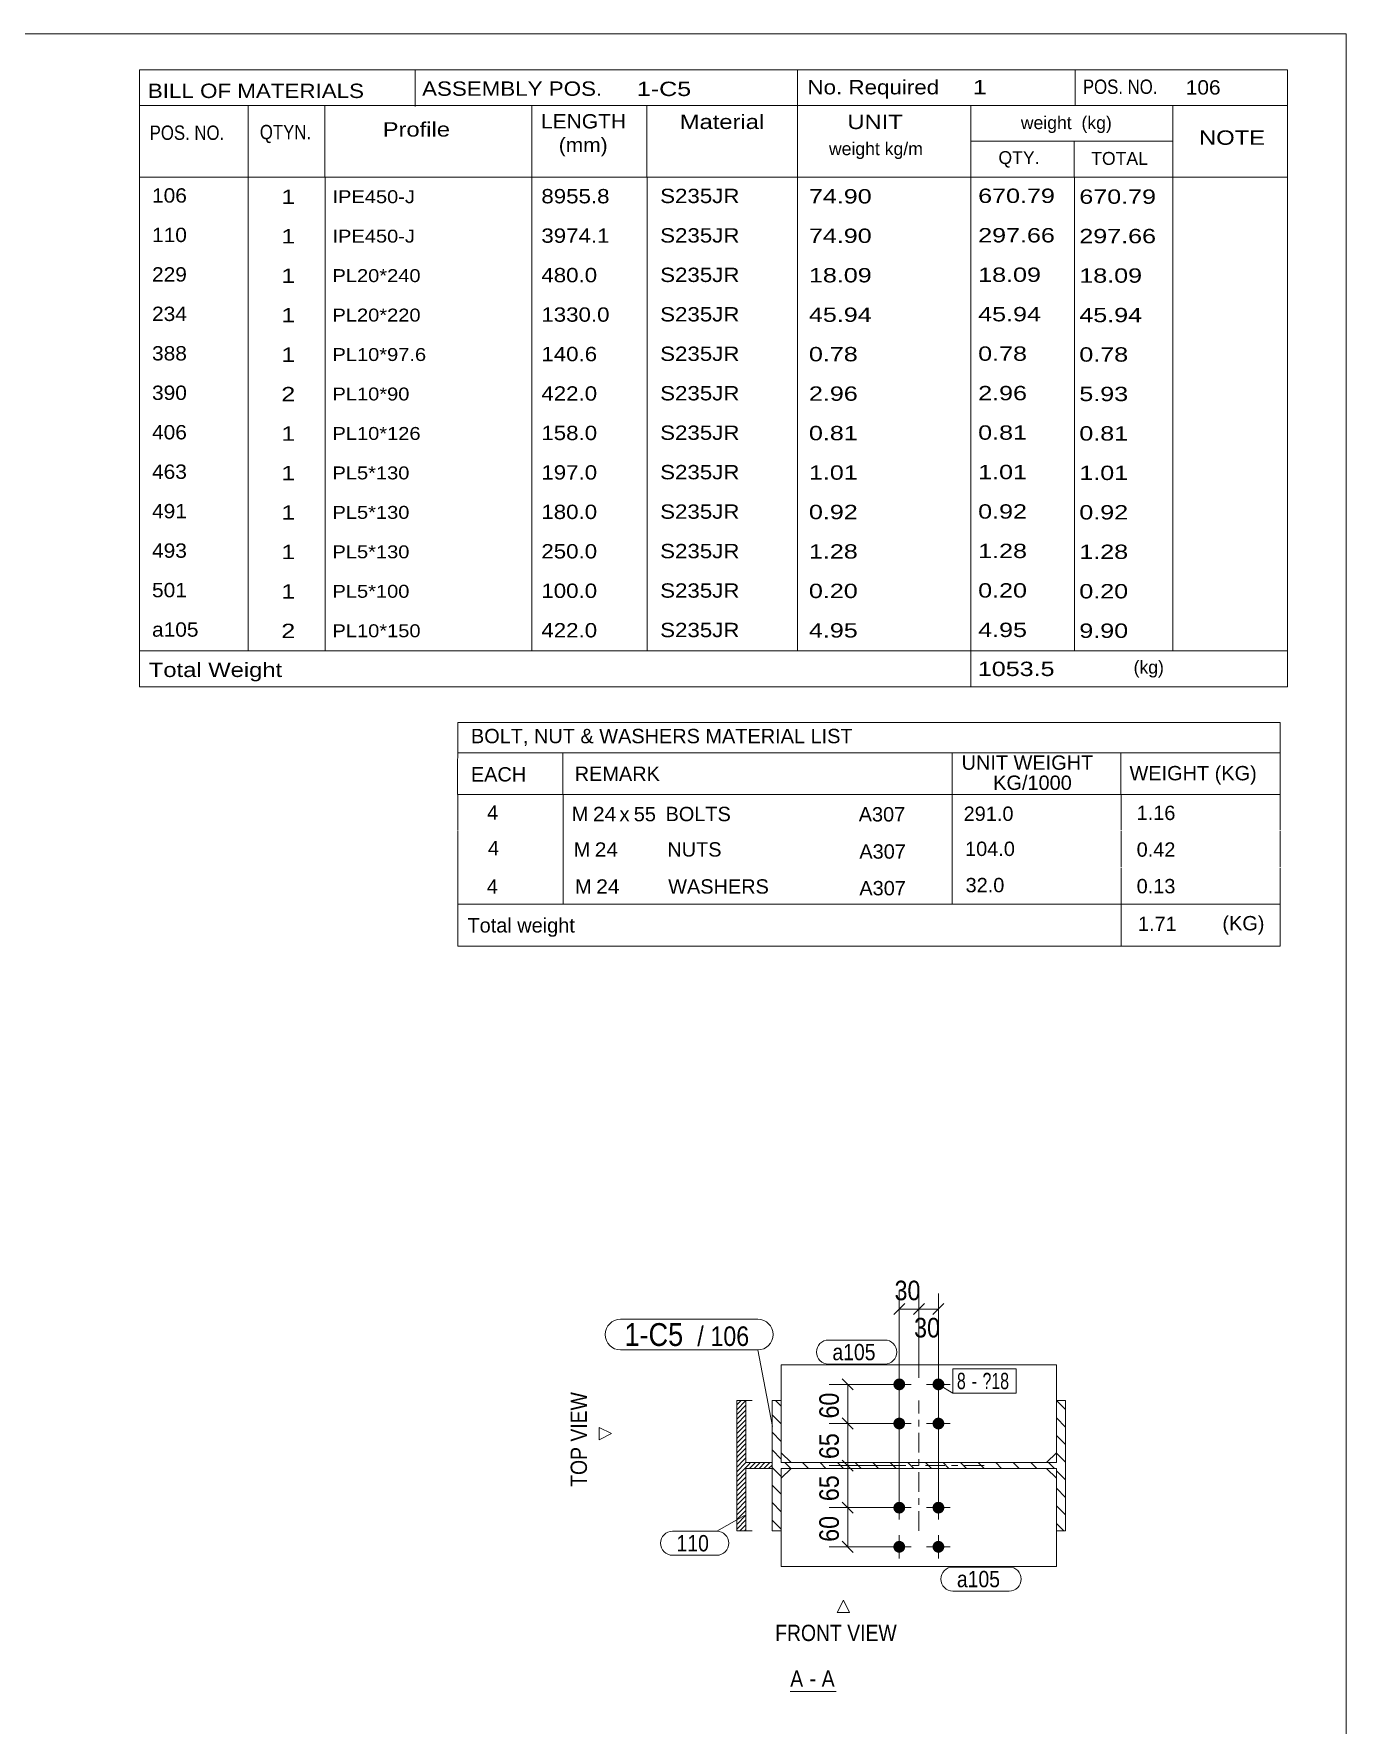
# Model space of a CAD drawing. Header units: millimetres. Extents: x 2 to 579, y 1 to 825.
# Drawn here: x 377.8 to 579, y 565.7 to 825 of the extents above; entities that cross this region are included whole.
import ezdxf

# ---------------------------------------------------------------- set-up
doc = ezdxf.new("R2010")
doc.units = ezdxf.units.MM
for name, pattern in [('XKITLINE00', [0]), ('XKITLINE01', [4, 1, -1, 1, -1]), ('XKITLINE03', [6, 3, -1, 1, -1])]:
    doc.linetypes.add(name, pattern=pattern)
for name, color, linetype, lineweight in [('Bolt', 3, 'Continuous', 0), ('BoltMark', 7, 'Continuous', 0), ('Dimensions', 7, 'Continuous', 0), ('DrawingSheet', 5, 'Continuous', 0), ('OtherObjectType', 7, 'Continuous', 0), ('Part', 2, 'Continuous', 0), ('PartMark', 7, 'Continuous', 0)]:
    doc.layers.add(name, color=color, linetype=linetype, lineweight=lineweight)
doc.styles.add('ARIAL', font='ARIAL.TTF')
doc.styles.add('ARIAL_NARROW', font='ARIALN.TTF')

# ---------------------------------------------------------------- blocks, each defined once
blk = doc.blocks.new('*A1')
at = {"layer": 'Part', "color": 7, "linetype": 'XKITLINE00', "lineweight": 0}
for p, q in [((492.37, 614.58), (491.47, 615.49)), ((535.97, 614.09), (534.57, 615.49)), ((492.37, 611.89), (490.97, 613.29)), ((535.97, 611.39), (534.57, 612.79)), ((492.37, 609.19), (490.97, 610.59)), ((535.97, 608.7), (534.57, 610.1)), ((492.37, 606.5), (490.97, 607.9)), ((535.97, 606.01), (534.57, 607.41)), ((492.37, 603.81), (490.97, 605.21)), ((493.84, 605.04), (492.94, 605.94)), ((496.53, 605.04), (495.63, 605.94)), ((499.23, 605.04), (498.33, 605.94)), ((501.92, 605.04), (501.02, 605.94)), ((504.61, 605.04), (503.71, 605.94)), ((507.31, 605.04), (506.41, 605.94)), ((510, 605.04), (509.1, 605.94)), ((512.7, 605.04), (511.8, 605.94)), ((515.39, 605.04), (514.49, 605.94)), ((518.08, 605.04), (517.18, 605.94)), ((520.78, 605.04), (519.88, 605.94)), ((523.47, 605.04), (522.57, 605.94)), ((526.17, 605.04), (525.27, 605.94)), ((528.86, 605.04), (527.96, 605.94)), ((531.55, 605.04), (530.65, 605.94)), ((534.25, 605.04), (533.35, 605.94)), ((535.97, 603.31), (534.57, 604.71)), ((492.37, 601.11), (490.97, 602.51)), ((535.97, 600.62), (534.57, 602.02)), ((492.37, 598.42), (490.97, 599.82)), ((535.97, 597.92), (534.57, 599.32)), ((492.37, 595.72), (490.97, 597.12)), ((535.72, 595.49), (534.57, 596.63))]:
    blk.add_line(p, q, dxfattribs=at)
blk = doc.blocks.new('*A2')
at = {"layer": 'Part', "color": 7, "linetype": 'XKITLINE00', "lineweight": 0}
for p, q in [((486.24, 615.49), (485.54, 614.79)), ((486.94, 615.46), (485.54, 614.06)), ((486.94, 614.73), (485.54, 613.32)), ((486.94, 614), (485.54, 612.59)), ((486.94, 613.26), (485.54, 611.86)), ((486.94, 612.53), (485.54, 611.13)), ((486.94, 611.8), (485.54, 610.39)), ((486.94, 611.07), (485.54, 609.66)), ((486.94, 610.33), (485.54, 608.93)), ((486.94, 609.6), (485.54, 608.19)), ((486.94, 608.87), (485.54, 607.46)), ((485.84, 607.04), (485.54, 606.73)), ((486.94, 608.14), (485.84, 607.04)), ((486.94, 607.4), (486.21, 606.67)), ((486.21, 606.67), (485.54, 606)), ((486.58, 606.3), (485.54, 605.26)), ((486.94, 605.94), (485.54, 604.53)), ((487.31, 605.57), (485.54, 603.8)), ((486.94, 604.47), (485.54, 603.07)), ((486.94, 606.67), (486.58, 606.3)), ((486.94, 605.94), (486.94, 605.94)), ((487.68, 605.94), (487.31, 605.57)), ((487.68, 605.21), (487.51, 605.04)), ((488.41, 605.94), (487.68, 605.21)), ((489.14, 605.94), (488.24, 605.04)), ((489.87, 605.94), (488.97, 605.04)), ((490.61, 605.94), (489.71, 605.04)), ((490.98, 605.57), (490.44, 605.04)), ((486.94, 603.74), (485.54, 602.33)), ((486.94, 603.01), (485.54, 601.6)), ((486.94, 602.27), (485.54, 600.87)), ((486.94, 601.54), (485.54, 600.14)), ((486.94, 600.81), (485.54, 599.4)), ((486.94, 600.08), (485.54, 598.67)), ((486.94, 599.34), (485.54, 597.94)), ((486.94, 598.61), (485.54, 597.21)), ((486.94, 597.88), (485.54, 596.47)), ((486.94, 597.15), (485.54, 595.74)), ((486.94, 596.41), (486.02, 595.49)), ((486.94, 595.68), (486.75, 595.49))]:
    blk.add_line(p, q, dxfattribs=at)
blk = doc.blocks.new('*A47')
at = {"layer": 'Bolt'}
for points in [[(509.58, 599.08), (509.58, 599.13), (509.58, 599.17), (509.59, 599.21), (509.6, 599.26), (509.61, 599.3), (509.63, 599.34), (509.64, 599.38), (509.66, 599.42), (509.68, 599.46), (509.7, 599.5), (509.73, 599.54), (509.75, 599.57), (509.78, 599.61), (509.81, 599.64), (509.84, 599.67), (509.87, 599.7), (509.9, 599.73), (509.94, 599.76), (509.97, 599.79), (510.01, 599.81), (510.05, 599.83), (510.09, 599.85), (510.13, 599.87), (510.17, 599.89), (510.21, 599.9), (510.26, 599.91), (510.3, 599.92), (510.34, 599.93), (510.39, 599.93), (510.43, 599.94), (510.47, 599.94), (510.52, 599.94), (510.56, 599.93), (510.61, 599.93), (510.65, 599.92), (510.69, 599.91), (510.74, 599.9), (510.78, 599.89), (510.82, 599.87), (510.86, 599.85), (510.9, 599.83), (510.94, 599.81), (510.97, 599.79), (511.01, 599.76), (511.05, 599.73), (511.08, 599.7), (511.11, 599.67), (511.14, 599.64), (511.17, 599.61), (511.2, 599.57), (511.22, 599.54), (511.25, 599.5), (511.27, 599.46), (511.29, 599.42), (511.31, 599.38), (511.32, 599.34), (511.34, 599.3), (511.35, 599.26), (511.36, 599.21), (511.37, 599.17), (511.37, 599.13), (511.37, 599.08), (511.37, 599.04), (511.37, 598.99), (511.37, 598.95), (511.37, 598.91), (511.36, 598.86), (511.35, 598.82), (511.34, 598.78), (511.32, 598.73), (511.31, 598.69), (511.29, 598.65), (511.27, 598.61), (511.25, 598.58), (511.22, 598.54), (511.2, 598.5), (511.17, 598.47), (511.14, 598.43), (511.11, 598.4), (511.08, 598.37), (511.05, 598.34), (511.01, 598.32), (510.97, 598.29), (510.94, 598.27), (510.9, 598.24), (510.86, 598.22), (510.82, 598.21), (510.78, 598.19), (510.74, 598.18), (510.69, 598.16), (510.65, 598.16), (510.61, 598.15), (510.56, 598.14), (510.52, 598.14), (510.47, 598.14), (510.43, 598.14), (510.39, 598.14), (510.34, 598.15), (510.3, 598.16), (510.26, 598.16), (510.21, 598.18), (510.17, 598.19), (510.13, 598.21), (510.09, 598.22), (510.05, 598.24), (510.01, 598.27), (509.97, 598.29), (509.94, 598.32), (509.9, 598.34), (509.87, 598.37), (509.84, 598.4), (509.81, 598.43), (509.78, 598.47), (509.75, 598.5), (509.73, 598.54), (509.7, 598.58), (509.68, 598.61), (509.66, 598.65), (509.64, 598.69), (509.63, 598.73), (509.61, 598.78), (509.6, 598.82), (509.59, 598.86), (509.58, 598.91), (509.58, 598.95), (509.58, 598.99), (509.57, 599.04)], [(515.58, 599.08), (515.58, 599.13), (515.58, 599.17), (515.59, 599.21), (515.6, 599.26), (515.61, 599.3), (515.63, 599.34), (515.64, 599.38), (515.66, 599.42), (515.68, 599.46), (515.7, 599.5), (515.73, 599.54), (515.75, 599.57), (515.78, 599.61), (515.81, 599.64), (515.84, 599.67), (515.87, 599.7), (515.9, 599.73), (515.94, 599.76), (515.97, 599.79), (516.01, 599.81), (516.05, 599.83), (516.09, 599.85), (516.13, 599.87), (516.17, 599.89), (516.21, 599.9), (516.26, 599.91), (516.3, 599.92), (516.34, 599.93), (516.39, 599.93), (516.43, 599.94), (516.47, 599.94), (516.52, 599.94), (516.56, 599.93), (516.61, 599.93), (516.65, 599.92), (516.69, 599.91), (516.74, 599.9), (516.78, 599.89), (516.82, 599.87), (516.86, 599.85), (516.9, 599.83), (516.94, 599.81), (516.97, 599.79), (517.01, 599.76), (517.05, 599.73), (517.08, 599.7), (517.11, 599.67), (517.14, 599.64), (517.17, 599.61), (517.2, 599.57), (517.22, 599.54), (517.25, 599.5), (517.27, 599.46), (517.29, 599.42), (517.31, 599.38), (517.32, 599.34), (517.34, 599.3), (517.35, 599.26), (517.36, 599.21), (517.37, 599.17), (517.37, 599.13), (517.37, 599.08), (517.37, 599.04), (517.37, 598.99), (517.37, 598.95), (517.37, 598.91), (517.36, 598.86), (517.35, 598.82), (517.34, 598.78), (517.32, 598.73), (517.31, 598.69), (517.29, 598.65), (517.27, 598.61), (517.25, 598.58), (517.22, 598.54), (517.2, 598.5), (517.17, 598.47), (517.14, 598.43), (517.11, 598.4), (517.08, 598.37), (517.05, 598.34), (517.01, 598.32), (516.97, 598.29), (516.94, 598.27), (516.9, 598.24), (516.86, 598.22), (516.82, 598.21), (516.78, 598.19), (516.74, 598.18), (516.69, 598.16), (516.65, 598.16), (516.61, 598.15), (516.56, 598.14), (516.52, 598.14), (516.47, 598.14), (516.43, 598.14), (516.39, 598.14), (516.34, 598.15), (516.3, 598.16), (516.26, 598.16), (516.21, 598.18), (516.17, 598.19), (516.13, 598.21), (516.09, 598.22), (516.05, 598.24), (516.01, 598.27), (515.97, 598.29), (515.94, 598.32), (515.9, 598.34), (515.87, 598.37), (515.84, 598.4), (515.81, 598.43), (515.78, 598.47), (515.75, 598.5), (515.73, 598.54), (515.7, 598.58), (515.68, 598.61), (515.66, 598.65), (515.64, 598.69), (515.63, 598.73), (515.61, 598.78), (515.6, 598.82), (515.59, 598.86), (515.58, 598.91), (515.58, 598.95), (515.58, 598.99), (515.57, 599.04)], [(509.58, 593.08), (509.58, 593.13), (509.58, 593.17), (509.59, 593.21), (509.6, 593.26), (509.61, 593.3), (509.63, 593.34), (509.64, 593.38), (509.66, 593.42), (509.68, 593.46), (509.7, 593.5), (509.73, 593.54), (509.75, 593.57), (509.78, 593.61), (509.81, 593.64), (509.84, 593.67), (509.87, 593.7), (509.9, 593.73), (509.94, 593.76), (509.97, 593.79), (510.01, 593.81), (510.05, 593.83), (510.09, 593.85), (510.13, 593.87), (510.17, 593.89), (510.21, 593.9), (510.26, 593.91), (510.3, 593.92), (510.34, 593.93), (510.39, 593.93), (510.43, 593.94), (510.47, 593.94), (510.52, 593.94), (510.56, 593.93), (510.61, 593.93), (510.65, 593.92), (510.69, 593.91), (510.74, 593.9), (510.78, 593.89), (510.82, 593.87), (510.86, 593.85), (510.9, 593.83), (510.94, 593.81), (510.97, 593.79), (511.01, 593.76), (511.05, 593.73), (511.08, 593.7), (511.11, 593.67), (511.14, 593.64), (511.17, 593.61), (511.2, 593.57), (511.22, 593.54), (511.25, 593.5), (511.27, 593.46), (511.29, 593.42), (511.31, 593.38), (511.32, 593.34), (511.34, 593.3), (511.35, 593.26), (511.36, 593.21), (511.37, 593.17), (511.37, 593.13), (511.37, 593.08), (511.37, 593.04), (511.37, 592.99), (511.37, 592.95), (511.37, 592.91), (511.36, 592.86), (511.35, 592.82), (511.34, 592.78), (511.32, 592.73), (511.31, 592.69), (511.29, 592.65), (511.27, 592.61), (511.25, 592.58), (511.22, 592.54), (511.2, 592.5), (511.17, 592.47), (511.14, 592.43), (511.11, 592.4), (511.08, 592.37), (511.05, 592.34), (511.01, 592.32), (510.97, 592.29), (510.94, 592.27), (510.9, 592.24), (510.86, 592.22), (510.82, 592.21), (510.78, 592.19), (510.74, 592.18), (510.69, 592.16), (510.65, 592.16), (510.61, 592.15), (510.56, 592.14), (510.52, 592.14), (510.47, 592.14), (510.43, 592.14), (510.39, 592.14), (510.34, 592.15), (510.3, 592.16), (510.26, 592.16), (510.21, 592.18), (510.17, 592.19), (510.13, 592.21), (510.09, 592.22), (510.05, 592.24), (510.01, 592.27), (509.97, 592.29), (509.94, 592.32), (509.9, 592.34), (509.87, 592.37), (509.84, 592.4), (509.81, 592.43), (509.78, 592.47), (509.75, 592.5), (509.73, 592.54), (509.7, 592.58), (509.68, 592.61), (509.66, 592.65), (509.64, 592.69), (509.63, 592.73), (509.61, 592.78), (509.6, 592.82), (509.59, 592.86), (509.58, 592.91), (509.58, 592.95), (509.58, 592.99), (509.57, 593.04)], [(515.58, 593.08), (515.58, 593.13), (515.58, 593.17), (515.59, 593.21), (515.6, 593.26), (515.61, 593.3), (515.63, 593.34), (515.64, 593.38), (515.66, 593.42), (515.68, 593.46), (515.7, 593.5), (515.73, 593.54), (515.75, 593.57), (515.78, 593.61), (515.81, 593.64), (515.84, 593.67), (515.87, 593.7), (515.9, 593.73), (515.94, 593.76), (515.97, 593.79), (516.01, 593.81), (516.05, 593.83), (516.09, 593.85), (516.13, 593.87), (516.17, 593.89), (516.21, 593.9), (516.26, 593.91), (516.3, 593.92), (516.34, 593.93), (516.39, 593.93), (516.43, 593.94), (516.47, 593.94), (516.52, 593.94), (516.56, 593.93), (516.61, 593.93), (516.65, 593.92), (516.69, 593.91), (516.74, 593.9), (516.78, 593.89), (516.82, 593.87), (516.86, 593.85), (516.9, 593.83), (516.94, 593.81), (516.97, 593.79), (517.01, 593.76), (517.05, 593.73), (517.08, 593.7), (517.11, 593.67), (517.14, 593.64), (517.17, 593.61), (517.2, 593.57), (517.22, 593.54), (517.25, 593.5), (517.27, 593.46), (517.29, 593.42), (517.31, 593.38), (517.32, 593.34), (517.34, 593.3), (517.35, 593.26), (517.36, 593.21), (517.37, 593.17), (517.37, 593.13), (517.37, 593.08), (517.37, 593.04), (517.37, 592.99), (517.37, 592.95), (517.37, 592.91), (517.36, 592.86), (517.35, 592.82), (517.34, 592.78), (517.32, 592.73), (517.31, 592.69), (517.29, 592.65), (517.27, 592.61), (517.25, 592.58), (517.22, 592.54), (517.2, 592.5), (517.17, 592.47), (517.14, 592.43), (517.11, 592.4), (517.08, 592.37), (517.05, 592.34), (517.01, 592.32), (516.97, 592.29), (516.94, 592.27), (516.9, 592.24), (516.86, 592.22), (516.82, 592.21), (516.78, 592.19), (516.74, 592.18), (516.69, 592.16), (516.65, 592.16), (516.61, 592.15), (516.56, 592.14), (516.52, 592.14), (516.47, 592.14), (516.43, 592.14), (516.39, 592.14), (516.34, 592.15), (516.3, 592.16), (516.26, 592.16), (516.21, 592.18), (516.17, 592.19), (516.13, 592.21), (516.09, 592.22), (516.05, 592.24), (516.01, 592.27), (515.97, 592.29), (515.94, 592.32), (515.9, 592.34), (515.87, 592.37), (515.84, 592.4), (515.81, 592.43), (515.78, 592.47), (515.75, 592.5), (515.73, 592.54), (515.7, 592.58), (515.68, 592.61), (515.66, 592.65), (515.64, 592.69), (515.63, 592.73), (515.61, 592.78), (515.6, 592.82), (515.59, 592.86), (515.58, 592.91), (515.58, 592.95), (515.58, 592.99), (515.57, 593.04)]]:
    blk.add_hatch(color=3, dxfattribs=at).paths.add_polyline_path(points, flags=17)
at = {"layer": 'Bolt', "color": 3, "linetype": 'XKITLINE00', "lineweight": 0}
for p, q in [((512.27, 599.04), (508.67, 599.04)), ((510.47, 597.24), (510.47, 600.84)), ((518.27, 599.04), (514.67, 599.04)), ((516.47, 597.24), (516.47, 600.84)), ((510.47, 591.24), (510.47, 594.84)), ((516.47, 591.24), (516.47, 594.84)), ((512.27, 593.04), (508.67, 593.04)), ((518.27, 593.04), (514.67, 593.04))]:
    blk.add_line(p, q, dxfattribs=at)
blk = doc.blocks.new('*A48')
at = {"layer": 'Bolt'}
for points in [[(511.37, 617.89), (511.37, 617.85), (511.37, 617.81), (511.36, 617.76), (511.35, 617.72), (511.34, 617.68), (511.32, 617.63), (511.31, 617.59), (511.29, 617.55), (511.27, 617.51), (511.25, 617.48), (511.22, 617.44), (511.2, 617.4), (511.17, 617.37), (511.14, 617.33), (511.11, 617.3), (511.08, 617.27), (511.05, 617.24), (511.01, 617.22), (510.97, 617.19), (510.94, 617.17), (510.9, 617.14), (510.86, 617.12), (510.82, 617.11), (510.78, 617.09), (510.74, 617.08), (510.69, 617.06), (510.65, 617.06), (510.61, 617.05), (510.56, 617.04), (510.52, 617.04), (510.47, 617.04), (510.43, 617.04), (510.39, 617.04), (510.34, 617.05), (510.3, 617.06), (510.26, 617.06), (510.21, 617.08), (510.17, 617.09), (510.13, 617.11), (510.09, 617.12), (510.05, 617.14), (510.01, 617.17), (509.97, 617.19), (509.94, 617.22), (509.9, 617.24), (509.87, 617.27), (509.84, 617.3), (509.81, 617.33), (509.78, 617.37), (509.75, 617.4), (509.73, 617.44), (509.7, 617.48), (509.68, 617.51), (509.66, 617.55), (509.64, 617.59), (509.63, 617.63), (509.61, 617.68), (509.6, 617.72), (509.59, 617.76), (509.58, 617.81), (509.58, 617.85), (509.58, 617.89), (509.57, 617.94), (509.58, 617.98), (509.58, 618.03), (509.58, 618.07), (509.59, 618.11), (509.6, 618.16), (509.61, 618.2), (509.63, 618.24), (509.64, 618.28), (509.66, 618.32), (509.68, 618.36), (509.7, 618.4), (509.73, 618.44), (509.75, 618.47), (509.78, 618.51), (509.81, 618.54), (509.84, 618.57), (509.87, 618.6), (509.9, 618.63), (509.94, 618.66), (509.97, 618.69), (510.01, 618.71), (510.05, 618.73), (510.09, 618.75), (510.13, 618.77), (510.17, 618.79), (510.21, 618.8), (510.26, 618.81), (510.3, 618.82), (510.34, 618.83), (510.39, 618.83), (510.43, 618.84), (510.47, 618.84), (510.52, 618.84), (510.56, 618.83), (510.61, 618.83), (510.65, 618.82), (510.69, 618.81), (510.74, 618.8), (510.78, 618.79), (510.82, 618.77), (510.86, 618.75), (510.9, 618.73), (510.94, 618.71), (510.97, 618.69), (511.01, 618.66), (511.05, 618.63), (511.08, 618.6), (511.11, 618.57), (511.14, 618.54), (511.17, 618.51), (511.2, 618.47), (511.22, 618.44), (511.25, 618.4), (511.27, 618.36), (511.29, 618.32), (511.31, 618.28), (511.32, 618.24), (511.34, 618.2), (511.35, 618.16), (511.36, 618.11), (511.37, 618.07), (511.37, 618.03), (511.37, 617.98), (511.37, 617.94)], [(517.37, 617.89), (517.37, 617.85), (517.37, 617.81), (517.36, 617.76), (517.35, 617.72), (517.34, 617.68), (517.32, 617.63), (517.31, 617.59), (517.29, 617.55), (517.27, 617.51), (517.25, 617.48), (517.22, 617.44), (517.2, 617.4), (517.17, 617.37), (517.14, 617.33), (517.11, 617.3), (517.08, 617.27), (517.05, 617.24), (517.01, 617.22), (516.97, 617.19), (516.94, 617.17), (516.9, 617.14), (516.86, 617.12), (516.82, 617.11), (516.78, 617.09), (516.74, 617.08), (516.69, 617.06), (516.65, 617.06), (516.61, 617.05), (516.56, 617.04), (516.52, 617.04), (516.47, 617.04), (516.43, 617.04), (516.39, 617.04), (516.34, 617.05), (516.3, 617.06), (516.26, 617.06), (516.21, 617.08), (516.17, 617.09), (516.13, 617.11), (516.09, 617.12), (516.05, 617.14), (516.01, 617.17), (515.97, 617.19), (515.94, 617.22), (515.9, 617.24), (515.87, 617.27), (515.84, 617.3), (515.81, 617.33), (515.78, 617.37), (515.75, 617.4), (515.73, 617.44), (515.7, 617.48), (515.68, 617.51), (515.66, 617.55), (515.64, 617.59), (515.63, 617.63), (515.61, 617.68), (515.6, 617.72), (515.59, 617.76), (515.58, 617.81), (515.58, 617.85), (515.58, 617.89), (515.57, 617.94), (515.58, 617.98), (515.58, 618.03), (515.58, 618.07), (515.59, 618.11), (515.6, 618.16), (515.61, 618.2), (515.63, 618.24), (515.64, 618.28), (515.66, 618.32), (515.68, 618.36), (515.7, 618.4), (515.73, 618.44), (515.75, 618.47), (515.78, 618.51), (515.81, 618.54), (515.84, 618.57), (515.87, 618.6), (515.9, 618.63), (515.94, 618.66), (515.97, 618.69), (516.01, 618.71), (516.05, 618.73), (516.09, 618.75), (516.13, 618.77), (516.17, 618.79), (516.21, 618.8), (516.26, 618.81), (516.3, 618.82), (516.34, 618.83), (516.39, 618.83), (516.43, 618.84), (516.47, 618.84), (516.52, 618.84), (516.56, 618.83), (516.61, 618.83), (516.65, 618.82), (516.69, 618.81), (516.74, 618.8), (516.78, 618.79), (516.82, 618.77), (516.86, 618.75), (516.9, 618.73), (516.94, 618.71), (516.97, 618.69), (517.01, 618.66), (517.05, 618.63), (517.08, 618.6), (517.11, 618.57), (517.14, 618.54), (517.17, 618.51), (517.2, 618.47), (517.22, 618.44), (517.25, 618.4), (517.27, 618.36), (517.29, 618.32), (517.31, 618.28), (517.32, 618.24), (517.34, 618.2), (517.35, 618.16), (517.36, 618.11), (517.37, 618.07), (517.37, 618.03), (517.37, 617.98), (517.37, 617.94)], [(511.37, 611.89), (511.37, 611.85), (511.37, 611.81), (511.36, 611.76), (511.35, 611.72), (511.34, 611.68), (511.32, 611.63), (511.31, 611.59), (511.29, 611.55), (511.27, 611.51), (511.25, 611.48), (511.22, 611.44), (511.2, 611.4), (511.17, 611.37), (511.14, 611.33), (511.11, 611.3), (511.08, 611.27), (511.05, 611.24), (511.01, 611.22), (510.97, 611.19), (510.94, 611.17), (510.9, 611.14), (510.86, 611.12), (510.82, 611.11), (510.78, 611.09), (510.74, 611.08), (510.69, 611.06), (510.65, 611.06), (510.61, 611.05), (510.56, 611.04), (510.52, 611.04), (510.47, 611.04), (510.43, 611.04), (510.39, 611.04), (510.34, 611.05), (510.3, 611.06), (510.26, 611.06), (510.21, 611.08), (510.17, 611.09), (510.13, 611.11), (510.09, 611.12), (510.05, 611.14), (510.01, 611.17), (509.97, 611.19), (509.94, 611.22), (509.9, 611.24), (509.87, 611.27), (509.84, 611.3), (509.81, 611.33), (509.78, 611.37), (509.75, 611.4), (509.73, 611.44), (509.7, 611.48), (509.68, 611.51), (509.66, 611.55), (509.64, 611.59), (509.63, 611.63), (509.61, 611.68), (509.6, 611.72), (509.59, 611.76), (509.58, 611.81), (509.58, 611.85), (509.58, 611.89), (509.57, 611.94), (509.58, 611.98), (509.58, 612.03), (509.58, 612.07), (509.59, 612.11), (509.6, 612.16), (509.61, 612.2), (509.63, 612.24), (509.64, 612.28), (509.66, 612.32), (509.68, 612.36), (509.7, 612.4), (509.73, 612.44), (509.75, 612.47), (509.78, 612.51), (509.81, 612.54), (509.84, 612.57), (509.87, 612.6), (509.9, 612.63), (509.94, 612.66), (509.97, 612.69), (510.01, 612.71), (510.05, 612.73), (510.09, 612.75), (510.13, 612.77), (510.17, 612.79), (510.21, 612.8), (510.26, 612.81), (510.3, 612.82), (510.34, 612.83), (510.39, 612.83), (510.43, 612.84), (510.47, 612.84), (510.52, 612.84), (510.56, 612.83), (510.61, 612.83), (510.65, 612.82), (510.69, 612.81), (510.74, 612.8), (510.78, 612.79), (510.82, 612.77), (510.86, 612.75), (510.9, 612.73), (510.94, 612.71), (510.97, 612.69), (511.01, 612.66), (511.05, 612.63), (511.08, 612.6), (511.11, 612.57), (511.14, 612.54), (511.17, 612.51), (511.2, 612.47), (511.22, 612.44), (511.25, 612.4), (511.27, 612.36), (511.29, 612.32), (511.31, 612.28), (511.32, 612.24), (511.34, 612.2), (511.35, 612.16), (511.36, 612.11), (511.37, 612.07), (511.37, 612.03), (511.37, 611.98), (511.37, 611.94)], [(517.37, 611.89), (517.37, 611.85), (517.37, 611.81), (517.36, 611.76), (517.35, 611.72), (517.34, 611.68), (517.32, 611.63), (517.31, 611.59), (517.29, 611.55), (517.27, 611.51), (517.25, 611.48), (517.22, 611.44), (517.2, 611.4), (517.17, 611.37), (517.14, 611.33), (517.11, 611.3), (517.08, 611.27), (517.05, 611.24), (517.01, 611.22), (516.97, 611.19), (516.94, 611.17), (516.9, 611.14), (516.86, 611.12), (516.82, 611.11), (516.78, 611.09), (516.74, 611.08), (516.69, 611.06), (516.65, 611.06), (516.61, 611.05), (516.56, 611.04), (516.52, 611.04), (516.47, 611.04), (516.43, 611.04), (516.39, 611.04), (516.34, 611.05), (516.3, 611.06), (516.26, 611.06), (516.21, 611.08), (516.17, 611.09), (516.13, 611.11), (516.09, 611.12), (516.05, 611.14), (516.01, 611.17), (515.97, 611.19), (515.94, 611.22), (515.9, 611.24), (515.87, 611.27), (515.84, 611.3), (515.81, 611.33), (515.78, 611.37), (515.75, 611.4), (515.73, 611.44), (515.7, 611.48), (515.68, 611.51), (515.66, 611.55), (515.64, 611.59), (515.63, 611.63), (515.61, 611.68), (515.6, 611.72), (515.59, 611.76), (515.58, 611.81), (515.58, 611.85), (515.58, 611.89), (515.57, 611.94), (515.58, 611.98), (515.58, 612.03), (515.58, 612.07), (515.59, 612.11), (515.6, 612.16), (515.61, 612.2), (515.63, 612.24), (515.64, 612.28), (515.66, 612.32), (515.68, 612.36), (515.7, 612.4), (515.73, 612.44), (515.75, 612.47), (515.78, 612.51), (515.81, 612.54), (515.84, 612.57), (515.87, 612.6), (515.9, 612.63), (515.94, 612.66), (515.97, 612.69), (516.01, 612.71), (516.05, 612.73), (516.09, 612.75), (516.13, 612.77), (516.17, 612.79), (516.21, 612.8), (516.26, 612.81), (516.3, 612.82), (516.34, 612.83), (516.39, 612.83), (516.43, 612.84), (516.47, 612.84), (516.52, 612.84), (516.56, 612.83), (516.61, 612.83), (516.65, 612.82), (516.69, 612.81), (516.74, 612.8), (516.78, 612.79), (516.82, 612.77), (516.86, 612.75), (516.9, 612.73), (516.94, 612.71), (516.97, 612.69), (517.01, 612.66), (517.05, 612.63), (517.08, 612.6), (517.11, 612.57), (517.14, 612.54), (517.17, 612.51), (517.2, 612.47), (517.22, 612.44), (517.25, 612.4), (517.27, 612.36), (517.29, 612.32), (517.31, 612.28), (517.32, 612.24), (517.34, 612.2), (517.35, 612.16), (517.36, 612.11), (517.37, 612.07), (517.37, 612.03), (517.37, 611.98), (517.37, 611.94)]]:
    blk.add_hatch(color=3, dxfattribs=at).paths.add_polyline_path(points, flags=17)
at = {"layer": 'Bolt', "color": 3, "linetype": 'XKITLINE00', "lineweight": 0}
for p, q in [((508.67, 617.94), (512.27, 617.94)), ((510.47, 619.74), (510.47, 616.14)), ((514.67, 617.94), (518.27, 617.94)), ((516.47, 619.74), (516.47, 616.14)), ((510.47, 613.74), (510.47, 610.14)), ((516.47, 613.74), (516.47, 610.14)), ((508.67, 611.94), (512.27, 611.94)), ((514.67, 611.94), (518.27, 611.94))]:
    blk.add_line(p, q, dxfattribs=at)
blk = doc.blocks.new('*A49')
at = {"layer": 'Part', "color": 2, "linetype": 'XKITLINE00', "lineweight": 0}
for p, q in [((490.97, 595.49), (490.97, 615.49)), ((490.97, 615.49), (492.37, 615.49)), ((492.37, 615.49), (492.37, 605.94)), ((534.57, 615.49), (535.97, 615.49)), ((534.57, 605.94), (534.57, 615.49)), ((535.97, 615.49), (535.97, 595.49)), ((492.37, 605.94), (534.57, 605.94)), ((534.57, 605.04), (492.37, 605.04)), ((492.37, 605.04), (492.37, 595.49)), ((534.57, 595.49), (534.57, 605.04)), ((492.37, 595.49), (490.97, 595.49)), ((535.97, 595.49), (534.57, 595.49))]:
    blk.add_line(p, q, dxfattribs=at)
at = {"layer": 'Part', "color": 7, "linetype": 'XKITLINE03', "lineweight": 0}
for p, q in [((513.47, 595.49), (513.47, 615.49)), ((523.47, 605.49), (503.47, 605.49))]:
    blk.add_line(p, q, dxfattribs=at)
blk = doc.blocks.new('*A50')
at = {"layer": 'Part', "color": 2, "linetype": 'XKITLINE00', "lineweight": 0}
for p, q in [((485.54, 595.49), (485.54, 615.49)), ((485.54, 615.49), (487.9, 615.49)), ((486.94, 615.49), (486.94, 605.94)), ((486.94, 605.94), (490.98, 605.94)), ((490.97, 605.04), (486.94, 605.04)), ((486.94, 605.04), (486.94, 595.49)), ((490.98, 605.94), (490.97, 605.04)), ((487.9, 595.49), (485.54, 595.49))]:
    blk.add_line(p, q, dxfattribs=at)
blk = doc.blocks.new('*A51')
at = {"layer": 'Part', "color": 2, "linetype": 'XKITLINE00', "lineweight": 0}
for p, q in [((493.87, 605.04), (492.37, 603.54)), ((534.57, 603.54), (533.07, 605.04)), ((492.37, 590.04), (492.37, 595.49)), ((534.57, 590.04), (534.57, 595.49)), ((492.37, 590.04), (534.57, 590.04))]:
    blk.add_line(p, q, dxfattribs=at)
at = {"layer": 'Part', "color": 7, "linetype": 'XKITLINE01', "lineweight": 0}
for p, q in [((533.07, 605.04), (493.87, 605.04)), ((492.37, 595.49), (492.37, 603.54)), ((534.57, 595.49), (534.57, 603.54))]:
    blk.add_line(p, q, dxfattribs=at)
blk = doc.blocks.new('*A52')
at = {"layer": 'Part', "color": 2, "linetype": 'XKITLINE00', "lineweight": 0}
for p, q in [((492.37, 620.94), (492.37, 615.49)), ((492.37, 620.94), (534.57, 620.94)), ((534.57, 620.94), (534.57, 615.49)), ((492.37, 607.44), (493.87, 605.94)), ((534.57, 607.44), (533.07, 605.94))]:
    blk.add_line(p, q, dxfattribs=at)
at = {"layer": 'Part', "color": 7, "linetype": 'XKITLINE01', "lineweight": 0}
for p, q in [((492.37, 615.49), (492.37, 607.44)), ((534.57, 615.49), (534.57, 607.44)), ((493.87, 605.94), (533.07, 605.94))]:
    blk.add_line(p, q, dxfattribs=at)
blk = doc.blocks.new('*A70')
at = {"layer": 'DrawingSheet', "color": 5, "linetype": 'XKITLINE00', "lineweight": 0}
for p, q in [((579, 825), (5, 825)), ((579, 5), (579, 825))]:
    blk.add_line(p, q, dxfattribs=at)
blk = doc.blocks.new('*A71')
at = {"layer": 'OtherObjectType', "color": 7, "linetype": 'XKITLINE00', "lineweight": 0}
for p, q in [((442.76, 719.4), (442.75, 708.4)), ((442.76, 719.4), (568.88, 719.4)), ((568.88, 719.4), (568.88, 708.4)), ((442.75, 714.75), (568.88, 714.75)), ((458.87, 714.76), (458.87, 708.4)), ((518.57, 714.76), (518.57, 708.4)), ((544.47, 714.74), (544.47, 708.4)), ((442.76, 708.37), (442.76, 702.87)), ((442.77, 708.4), (568.88, 708.4)), ((458.92, 708.4), (458.92, 702.78)), ((518.57, 708.4), (518.57, 702.78)), ((544.5, 708.4), (544.5, 702.9)), ((568.88, 708.4), (568.88, 702.9)), ((442.79, 702.78), (442.79, 697.17)), ((458.95, 702.78), (458.95, 697.16)), ((518.57, 702.78), (518.57, 697.16)), ((544.5, 702.78), (544.5, 697.28)), ((568.88, 702.78), (568.88, 697.28)), ((442.79, 697.15), (442.79, 691.58)), ((458.95, 697.16), (458.95, 691.54)), ((518.57, 697.16), (518.57, 691.54)), ((544.5, 697.16), (544.5, 691.55)), ((568.88, 697.16), (568.88, 691.55)), ((568.88, 691.55), (442.75, 691.58)), ((442.78, 691.54), (442.78, 685.14)), ((442.85, 691.54), (568.87, 691.54)), ((544.5, 691.51), (544.5, 685.09)), ((568.87, 691.51), (568.87, 685.1)), ((442.77, 685.1), (568.87, 685.1))]:
    blk.add_line(p, q, dxfattribs=at)
at = {"layer": 'OtherObjectType', "color": 7, "style": 'ARIAL_NARROW'}
for s, width, p in [('BOLT, NUT & WASHERS MATERIAL LIST', 1.211571, (444.79, 716.24)), ('UNIT WEIGHT', 1.211571, (520.03, 712.17)), ('EACH', 1.211571, (444.78, 710.37)), ('REMARK', 1.211571, (460.7, 710.46)), (' KG/1000', 1.211571, (524.02, 709.08)), ('WEIGHT (KG)', 1.211571, (545.78, 710.55)), ('4', 1.211571, (447.26, 704.5)), ('M', 1.211571, (460.26, 704.3)), ('24', 1.275, (463.5, 704.28)), ('x', 1.211571, (467.58, 704.28)), ('55', 1.211571, (469.76, 704.27)), ('BOLTS', 1.211571, (474.63, 704.29)), ('A307', 1.211571, (504.25, 704.24)), ('291.0', 1.211571, (520.34, 704.33)), ('1.16', 1.211571, (546.87, 704.46)), ('4', 1.211571, (447.4, 699.06)), ('M', 1.211571, (460.54, 698.86)), ('24', 1.275, (463.78, 698.84)), ('NUTS', 1.211571, (474.91, 698.86)), ('A307', 1.211571, (504.35, 698.54)), ('104.0', 1.211571, (520.56, 698.95)), ('0.42', 1.211571, (546.87, 698.84)), ('4', 1.211571, (447.24, 693.19)), ('M', 1.211571, (460.76, 693.19)), ('24', 1.275, (464, 693.17)), ('WASHERS', 1.211571, (475.04, 693.18)), ('A307', 1.211571, (504.35, 692.92)), ('32.0', 1.211571, (520.64, 693.39)), ('0.13', 1.211571, (546.87, 693.23)), ('(KG)', 1.211571, (560.02, 687.55)), ('Total weight', 1.211571, (444.26, 687.22)), ('1.71', 1.211571, (547.07, 687.45))]:
    blk.add_text(s, height=2.2, dxfattribs=dict(at, width=width)).set_placement(p)
blk = doc.blocks.new('*A76')
at = {"layer": 'OtherObjectType', "color": 7, "linetype": 'XKITLINE00', "lineweight": 0}
for p, q in [((393.98, 819.5), (569.98, 819.5)), ((393.98, 819.5), (393.98, 808.5)), ((436.26, 819.42), (436.26, 813.87)), ((494.85, 814), (494.85, 819.5)), ((537.43, 813.96), (537.43, 819.42)), ((569.98, 814), (569.98, 819.5)), ((393.98, 814), (569.98, 814)), ((410.64, 814), (410.64, 803)), ((422.4, 813.98), (422.4, 803.03)), ((454.12, 813.99), (454.13, 803)), ((471.78, 813.98), (471.78, 803)), ((494.85, 813.98), (494.85, 803)), ((521.43, 814), (521.43, 803)), ((552.42, 814), (552.42, 803)), ((569.98, 814), (569.98, 808.5)), ((393.98, 808.5), (393.98, 803)), ((521.45, 808.52), (552.45, 808.52)), ((537.28, 808.52), (537.28, 803)), ((569.98, 808.5), (569.98, 803)), ((393.98, 803), (569.98, 803)), ((393.98, 803), (393.98, 796.95)), ((410.63, 803), (410.63, 796.95)), ((422.44, 802.99), (422.44, 796.95)), ((454.12, 803), (454.11, 796.95)), ((471.79, 803), (471.79, 796.95)), ((494.87, 803), (494.87, 796.95)), ((521.44, 803), (521.44, 796.95)), ((537.33, 802.95), (537.33, 796.95)), ((552.43, 803), (552.43, 796.95)), ((569.98, 803), (569.98, 796.95)), ((393.98, 796.95), (393.98, 790.9)), ((410.63, 796.95), (410.63, 790.9)), ((422.44, 796.94), (422.44, 790.9)), ((454.12, 796.95), (454.11, 790.9)), ((471.79, 796.95), (471.79, 790.9)), ((494.87, 796.95), (494.87, 790.9)), ((521.44, 796.95), (521.44, 790.9)), ((537.33, 796.9), (537.33, 790.9)), ((552.43, 796.95), (552.43, 790.9)), ((569.98, 796.95), (569.98, 790.9)), ((393.98, 790.9), (393.98, 784.85)), ((410.63, 790.9), (410.63, 784.85)), ((422.44, 790.89), (422.44, 784.85)), ((454.12, 790.9), (454.11, 784.85)), ((471.79, 790.9), (471.79, 784.85)), ((494.87, 790.9), (494.87, 784.85)), ((521.44, 790.9), (521.44, 784.85)), ((552.43, 790.9), (552.43, 784.85)), ((569.98, 790.9), (569.98, 784.85)), ((537.33, 790.85), (537.33, 784.85)), ((393.98, 784.85), (393.98, 778.8)), ((410.63, 784.85), (410.63, 778.8)), ((422.44, 784.84), (422.44, 778.8)), ((454.12, 784.85), (454.11, 778.8)), ((471.79, 784.85), (471.79, 778.8)), ((494.87, 784.85), (494.87, 778.8)), ((521.44, 784.85), (521.44, 778.8)), ((537.33, 784.8), (537.33, 778.8)), ((552.43, 784.85), (552.43, 778.8)), ((569.98, 784.85), (569.98, 778.8)), ((393.98, 778.8), (393.98, 772.75)), ((410.63, 778.8), (410.63, 772.75)), ((422.44, 778.79), (422.44, 772.75)), ((454.12, 778.8), (454.11, 772.75)), ((471.79, 778.8), (471.79, 772.75)), ((494.87, 778.8), (494.87, 772.75)), ((521.44, 778.8), (521.44, 772.75)), ((537.33, 778.75), (537.33, 772.75)), ((552.43, 778.8), (552.43, 772.75)), ((569.98, 778.8), (569.98, 772.75)), ((393.98, 772.75), (393.98, 766.7)), ((410.63, 772.75), (410.63, 766.7)), ((422.44, 772.74), (422.44, 766.7)), ((454.12, 772.75), (454.11, 766.7)), ((471.79, 772.75), (471.79, 766.7)), ((494.87, 772.75), (494.87, 766.7)), ((521.44, 772.75), (521.44, 766.7)), ((552.43, 772.75), (552.43, 766.7)), ((569.98, 772.75), (569.98, 766.7)), ((537.33, 772.7), (537.33, 766.7)), ((393.98, 766.7), (393.98, 760.65)), ((410.63, 766.7), (410.63, 760.65)), ((422.44, 766.69), (422.44, 760.65)), ((454.12, 766.7), (454.11, 760.65)), ((471.79, 766.7), (471.79, 760.65)), ((494.87, 766.7), (494.87, 760.65)), ((521.44, 766.7), (521.44, 760.65)), ((537.33, 766.65), (537.33, 760.65)), ((552.43, 766.7), (552.43, 760.65)), ((569.98, 766.7), (569.98, 760.65)), ((393.98, 760.65), (393.98, 754.6)), ((410.63, 760.65), (410.63, 754.6)), ((422.44, 760.64), (422.44, 754.6)), ((454.12, 760.65), (454.11, 754.6)), ((471.79, 760.65), (471.79, 754.6)), ((494.87, 760.65), (494.87, 754.6)), ((521.44, 760.65), (521.44, 754.6)), ((537.33, 760.6), (537.33, 754.6)), ((552.43, 760.65), (552.43, 754.6)), ((569.98, 760.65), (569.98, 754.6)), ((393.98, 754.6), (393.98, 748.55)), ((410.63, 754.6), (410.63, 748.55)), ((422.44, 754.59), (422.44, 748.55)), ((454.12, 754.6), (454.11, 748.55)), ((471.79, 754.6), (471.79, 748.55)), ((494.87, 754.6), (494.87, 748.55)), ((521.44, 754.6), (521.44, 748.55)), ((552.43, 754.6), (552.43, 748.55)), ((569.98, 754.6), (569.98, 748.55)), ((537.33, 754.55), (537.33, 748.55)), ((393.98, 748.55), (393.98, 742.5)), ((410.63, 748.55), (410.63, 742.5)), ((422.44, 748.54), (422.44, 742.5)), ((454.12, 748.55), (454.11, 742.5)), ((471.79, 748.55), (471.79, 742.5)), ((494.87, 748.55), (494.87, 742.5)), ((521.44, 748.55), (521.44, 742.5)), ((537.33, 748.5), (537.33, 742.5)), ((552.43, 748.55), (552.43, 742.5)), ((569.98, 748.55), (569.98, 742.5)), ((393.98, 742.5), (393.98, 736.45)), ((410.63, 742.5), (410.63, 736.45)), ((422.44, 742.49), (422.44, 736.45)), ((454.12, 742.5), (454.11, 736.45)), ((471.79, 742.5), (471.79, 736.45)), ((494.87, 742.5), (494.87, 736.45)), ((521.44, 742.5), (521.44, 736.45)), ((537.33, 742.45), (537.33, 736.45)), ((552.43, 742.5), (552.43, 736.45)), ((569.98, 742.5), (569.98, 736.45)), ((393.98, 736.45), (393.98, 730.4)), ((410.63, 736.45), (410.63, 730.4)), ((422.44, 736.44), (422.44, 730.4)), ((454.12, 736.45), (454.11, 730.4)), ((471.79, 736.45), (471.79, 730.4)), ((494.87, 736.45), (494.87, 730.4)), ((521.44, 736.45), (521.44, 730.4)), ((552.43, 736.45), (552.43, 730.4)), ((569.98, 736.45), (569.98, 730.4)), ((537.33, 736.4), (537.33, 730.4)), ((393.98, 730.4), (569.98, 730.4)), ((393.98, 730.4), (393.98, 724.9)), ((521.44, 730.4), (521.44, 724.9)), ((569.98, 730.4), (569.98, 724.9)), ((393.98, 724.9), (569.98, 724.9))]:
    blk.add_line(p, q, dxfattribs=at)
at = {"layer": 'OtherObjectType', "color": 7, "style": 'ARIAL_NARROW'}
for s, height, width, p in [('BILL OF MATERIALS', 2.2, 1.36, (395.25, 815.16)), ('ASSEMBLY POS.', 2.2, 1.36, (437.3, 815.5)), ('1-C5', 2.2, 1.525501, (470.23, 815.46)), ('No. Required', 2.2, 1.36, (496.39, 815.72)), ('1', 2.2, 1.525501, (521.75, 815.72)), ('POS. NO.', 2.2, 1.02, (538.63, 815.79)), ('106', 2.2, 1.270501, (554.4, 815.69)), ('LENGTH', 2.2, 1.275, (455.54, 810.49)), ('Material', 2.2, 1.445, (476.81, 810.41)), ('UNIT', 2.2, 1.445, (502.52, 810.4)), ('weight  (kg)', 1.98, 1.19, (529.11, 810.39)), ('POS. NO.', 2.2, 1.02, (395.53, 808.74)), ('QTYN.', 2.2, 1.02, (412.42, 808.84)), ('Profile', 2.2, 1.445, (431.26, 809.25)), ('(mm)', 2.2, 1.275, (458.26, 806.86)), ('NOTE', 2.2, 1.445, (556.44, 807.99)), ('weight kg/m', 1.98, 1.19, (499.69, 806.4)), ('QTY.', 1.98, 1.19, (525.68, 805.03)), ('TOTAL', 1.98, 1.19, (539.9, 804.91)), ('106', 2.2, 1.270501, (395.89, 799.12)), ('S235JR', 2.2, 1.355501, (473.81, 799.05)), ('670.79', 2.2, 1.525501, (522.57, 799.07)), ('1', 2.2, 1.525501, (415.71, 798.91)), ('IPE450-J', 1.98, 1.355501, (423.56, 799.04)), ('8955.8', 2.2, 1.355501, (455.59, 799.01)), ('74.90', 2.2, 1.525501, (496.62, 798.99)), ('670.79', 2.2, 1.525501, (538.08, 798.94)), ('110', 2.2, 1.270501, (395.89, 793.07)), ('1', 2.2, 1.525501, (415.71, 792.86)), ('IPE450-J', 1.98, 1.355501, (423.56, 792.99)), ('3974.1', 2.2, 1.355501, (455.59, 792.96)), ('S235JR', 2.2, 1.355501, (473.81, 793)), ('74.90', 2.2, 1.525501, (496.62, 792.94)), ('297.66', 2.2, 1.525501, (522.57, 793.02)), ('297.66', 2.2, 1.525501, (538.08, 792.89)), ('229', 2.2, 1.270501, (395.89, 787.02)), ('1', 2.2, 1.525501, (415.71, 786.81)), ('PL20*240', 1.98, 1.355501, (423.56, 786.94)), ('480.0', 2.2, 1.355501, (455.59, 786.91)), ('S235JR', 2.2, 1.355501, (473.81, 786.95)), ('18.09', 2.2, 1.525501, (496.62, 786.89)), ('18.09', 2.2, 1.525501, (522.57, 786.97)), ('18.09', 2.2, 1.525501, (538.08, 786.84)), ('234', 2.2, 1.270501, (395.89, 780.97)), ('S235JR', 2.2, 1.355501, (473.81, 780.9)), ('45.94', 2.2, 1.525501, (522.57, 780.92)), ('1', 2.2, 1.525501, (415.71, 780.76)), ('PL20*220', 1.98, 1.355501, (423.56, 780.89)), ('1330.0', 2.2, 1.355501, (455.59, 780.86)), ('45.94', 2.2, 1.525501, (496.62, 780.84)), ('45.94', 2.2, 1.525501, (538.08, 780.79)), ('388', 2.2, 1.270501, (395.89, 774.92)), ('1', 2.2, 1.525501, (415.71, 774.71)), ('PL10*97.6', 1.98, 1.355501, (423.56, 774.84)), ('140.6', 2.2, 1.355501, (455.59, 774.81)), ('S235JR', 2.2, 1.355501, (473.81, 774.85)), ('0.78', 2.2, 1.525501, (496.62, 774.79)), ('0.78', 2.2, 1.525501, (522.57, 774.87)), ('0.78', 2.2, 1.525501, (538.08, 774.74)), ('390', 2.2, 1.270501, (395.89, 768.87)), ('2', 2.2, 1.525501, (415.71, 768.66)), ('PL10*90', 1.98, 1.355501, (423.56, 768.79)), ('422.0', 2.2, 1.355501, (455.59, 768.76)), ('S235JR', 2.2, 1.355501, (473.81, 768.8)), ('2.96', 2.2, 1.525501, (496.62, 768.74)), ('2.96', 2.2, 1.525501, (522.57, 768.82)), ('5.93', 2.2, 1.525501, (538.08, 768.69)), ('406', 2.2, 1.270501, (395.89, 762.82)), ('S235JR', 2.2, 1.355501, (473.81, 762.75)), ('0.81', 2.2, 1.525501, (522.57, 762.77)), ('1', 2.2, 1.525501, (415.71, 762.61)), ('PL10*126', 1.98, 1.355501, (423.56, 762.74)), ('158.0', 2.2, 1.355501, (455.59, 762.71)), ('0.81', 2.2, 1.525501, (496.62, 762.69)), ('0.81', 2.2, 1.525501, (538.08, 762.64)), ('463', 2.2, 1.270501, (395.89, 756.77)), ('1', 2.2, 1.525501, (415.71, 756.56)), ('PL5*130', 1.98, 1.355501, (423.56, 756.69)), ('197.0', 2.2, 1.355501, (455.59, 756.66)), ('S235JR', 2.2, 1.355501, (473.81, 756.7)), ('1.01', 2.2, 1.525501, (496.62, 756.64)), ('1.01', 2.2, 1.525501, (522.57, 756.72)), ('1.01', 2.2, 1.525501, (538.08, 756.59)), ('491', 2.2, 1.270501, (395.89, 750.72)), ('1', 2.2, 1.525501, (415.71, 750.51)), ('PL5*130', 1.98, 1.355501, (423.56, 750.64)), ('180.0', 2.2, 1.355501, (455.59, 750.61)), ('S235JR', 2.2, 1.355501, (473.81, 750.65)), ('0.92', 2.2, 1.525501, (496.62, 750.59)), ('0.92', 2.2, 1.525501, (522.57, 750.67)), ('0.92', 2.2, 1.525501, (538.08, 750.54)), ('493', 2.2, 1.270501, (395.89, 744.67)), ('S235JR', 2.2, 1.355501, (473.81, 744.6)), ('1.28', 2.2, 1.525501, (522.57, 744.62)), ('1', 2.2, 1.525501, (415.71, 744.46)), ('PL5*130', 1.98, 1.355501, (423.56, 744.59)), ('250.0', 2.2, 1.355501, (455.59, 744.56)), ('1.28', 2.2, 1.525501, (496.62, 744.54)), ('1.28', 2.2, 1.525501, (538.08, 744.49)), ('501', 2.2, 1.270501, (395.89, 738.62)), ('1', 2.2, 1.525501, (415.71, 738.41)), ('PL5*100', 1.98, 1.355501, (423.56, 738.54)), ('100.0', 2.2, 1.355501, (455.59, 738.51)), ('S235JR', 2.2, 1.355501, (473.81, 738.55)), ('0.20', 2.2, 1.525501, (496.62, 738.49)), ('0.20', 2.2, 1.525501, (522.57, 738.57)), ('0.20', 2.2, 1.525501, (538.08, 738.44)), ('a105', 2.2, 1.270501, (395.89, 732.57)), ('2', 2.2, 1.525501, (415.71, 732.36)), ('PL10*150', 1.98, 1.355501, (423.56, 732.49)), ('422.0', 2.2, 1.355501, (455.59, 732.46)), ('S235JR', 2.2, 1.355501, (473.81, 732.5)), ('4.95', 2.2, 1.525501, (496.62, 732.44)), ('4.95', 2.2, 1.525501, (522.57, 732.52)), ('9.90', 2.2, 1.525501, (538.08, 732.39)), ('Total Weight', 2.2, 1.445, (395.4, 726.39)), ('1053.5', 2.2, 1.525501, (522.52, 726.54)), ('(kg)', 1.98, 1.19, (546.4, 726.91))]:
    blk.add_text(s, height=height, dxfattribs=dict(at, width=width)).set_placement(p)
blk = doc.blocks.new('*A154')
at = {"layer": 'Dimensions', "color": 7, "linetype": 'XKITLINE00', "lineweight": 0}
for p, q in [((511.32, 630.34), (509.63, 628.64)), ((510.47, 600.04), (510.47, 632.34)), ((514.32, 630.34), (512.63, 628.64)), ((513.47, 618.94), (513.47, 632.34)), ((510.47, 629.49), (513.47, 629.49))]:
    blk.add_line(p, q, dxfattribs=at)
at = {"layer": 'Dimensions', "color": 3}
for p in [(510.47, 629.49), (513.47, 629.49)]:
    blk.add_point(p, dxfattribs=at)
at = {"layer": 'Dimensions', "color": 3, "style": 'ARIAL', "width": 0.85}
blk.add_text('30', height=3, dxfattribs=at).set_placement((509.75, 630.84))
blk = doc.blocks.new('*A155')
at = {"layer": 'Dimensions', "color": 7, "linetype": 'XKITLINE00', "lineweight": 0}
for p, q in [((514.32, 630.34), (512.63, 628.64)), ((513.47, 618.94), (513.47, 631.89)), ((517.32, 630.34), (515.63, 628.64)), ((516.47, 600.04), (516.47, 631.89)), ((513.47, 629.49), (516.47, 629.49))]:
    blk.add_line(p, q, dxfattribs=at)
at = {"layer": 'Dimensions', "color": 3}
for p in [(513.47, 629.49), (516.47, 629.49)]:
    blk.add_point(p, dxfattribs=at)
at = {"layer": 'Dimensions', "color": 3, "style": 'ARIAL', "width": 0.85}
blk.add_text('30', height=3, dxfattribs=at).set_placement((512.75, 625.14))
blk = doc.blocks.new('*A156')
at = {"layer": 'Dimensions', "color": 7, "linetype": 'XKITLINE00', "lineweight": 0}
for p, q in [((509.47, 599.04), (499.71, 599.04)), ((501.71, 599.89), (503.41, 598.19)), ((502.56, 593.04), (502.56, 599.04)), ((501.71, 593.89), (503.41, 592.19)), ((509.47, 593.04), (499.71, 593.04))]:
    blk.add_line(p, q, dxfattribs=at)
at = {"layer": 'Dimensions', "color": 3}
for p in [(502.56, 599.04), (502.56, 593.04)]:
    blk.add_point(p, dxfattribs=at)
at = {"layer": 'Dimensions', "color": 3, "style": 'ARIAL', "width": 0.85}
blk.add_text('60', height=3, rotation=90.0002, dxfattribs=at).set_placement((501.21, 593.81))
blk = doc.blocks.new('*A157')
at = {"layer": 'Dimensions', "color": 7, "linetype": 'XKITLINE00', "lineweight": 0}
for p, q in [((509.47, 605.49), (499.71, 605.49)), ((501.71, 606.34), (503.41, 604.64)), ((502.56, 599.04), (502.56, 605.49)), ((509.47, 599.04), (499.71, 599.04)), ((501.71, 599.89), (503.41, 598.19))]:
    blk.add_line(p, q, dxfattribs=at)
at = {"layer": 'Dimensions', "color": 3}
for p in [(502.56, 605.49), (502.56, 599.04)]:
    blk.add_point(p, dxfattribs=at)
at = {"layer": 'Dimensions', "color": 3, "style": 'ARIAL', "width": 0.85}
blk.add_text('65', height=3, rotation=90.0002, dxfattribs=at).set_placement((501.21, 600.04))
blk = doc.blocks.new('*A158')
at = {"layer": 'Dimensions', "color": 7, "linetype": 'XKITLINE00', "lineweight": 0}
for p, q in [((501.71, 612.79), (503.41, 611.09)), ((509.47, 611.94), (499.71, 611.94)), ((502.56, 605.49), (502.56, 611.94)), ((509.47, 605.49), (499.71, 605.49)), ((501.71, 606.34), (503.41, 604.64))]:
    blk.add_line(p, q, dxfattribs=at)
at = {"layer": 'Dimensions', "color": 3}
for p in [(502.56, 611.94), (502.56, 605.49)]:
    blk.add_point(p, dxfattribs=at)
at = {"layer": 'Dimensions', "color": 3, "style": 'ARIAL', "width": 0.85}
blk.add_text('65', height=3, rotation=90.0002, dxfattribs=at).set_placement((501.21, 606.49))
blk = doc.blocks.new('*A159')
at = {"layer": 'Dimensions', "color": 7, "linetype": 'XKITLINE00', "lineweight": 0}
for p, q in [((509.47, 617.94), (499.71, 617.94)), ((501.71, 618.79), (503.41, 617.09)), ((502.56, 611.94), (502.56, 617.94)), ((501.71, 612.79), (503.41, 611.09)), ((509.47, 611.94), (499.71, 611.94))]:
    blk.add_line(p, q, dxfattribs=at)
at = {"layer": 'Dimensions', "color": 3}
for p in [(502.56, 617.94), (502.56, 611.94)]:
    blk.add_point(p, dxfattribs=at)
at = {"layer": 'Dimensions', "color": 3, "style": 'ARIAL', "width": 0.85}
blk.add_text('60', height=3, rotation=90.0002, dxfattribs=at).set_placement((501.21, 612.71))
blk = doc.blocks.new('*A160')
at = {"layer": 'BoltMark', "color": 7, "linetype": 'XKITLINE00', "lineweight": 0}
for p, q in [((518.71, 620.31), (528.4, 620.31)), ((518.71, 616.61), (518.71, 620.31)), ((528.4, 616.61), (528.4, 620.31)), ((516.47, 617.94), (518.71, 616.61)), ((518.71, 616.61), (528.4, 616.61))]:
    blk.add_line(p, q, dxfattribs=at)
at = {"layer": 'BoltMark', "color": 3, "style": 'ARIAL_NARROW', "width": 0.85}
for s, p in [('8', (519.31, 617.21)), ('-', (521.58, 617.21)), ('?18', (523.24, 617.21))]:
    blk.add_text(s, height=2.5, dxfattribs=at).set_placement(p)
blk = doc.blocks.new('*A161')
at = {"layer": 'PartMark', "color": 7, "linetype": 'XKITLINE00', "lineweight": 0}
for p, q in [((499.62, 624.74), (508.24, 624.74)), ((499.62, 621.04), (508.24, 621.04))]:
    blk.add_line(p, q, dxfattribs=at)
for centre, start, end in [((499.62, 622.89), 90, 270), ((508.24, 622.89), 270, 90)]:
    blk.add_arc(centre, 1.85, start, end, dxfattribs=at)
at = {"layer": 'PartMark', "color": 3, "style": 'ARIAL', "width": 0.85}
blk.add_text('a105', height=2.5, dxfattribs=at).set_placement((500.22, 621.64))
blk = doc.blocks.new('*A162')
at = {"layer": 'PartMark', "color": 7, "linetype": 'XKITLINE00', "lineweight": 0}
for p, q in [((518.71, 589.94), (527.32, 589.94)), ((518.71, 586.24), (527.32, 586.24))]:
    blk.add_line(p, q, dxfattribs=at)
for centre, start, end in [((518.71, 588.09), 90, 270), ((527.32, 588.09), 270, 90)]:
    blk.add_arc(centre, 1.85, start, end, dxfattribs=at)
at = {"layer": 'PartMark', "color": 3, "style": 'ARIAL', "width": 0.85}
blk.add_text('a105', height=2.5, dxfattribs=at).set_placement((519.31, 586.84))
blk = doc.blocks.new('*A163')
at = {"layer": 'PartMark', "color": 7, "linetype": 'XKITLINE00', "lineweight": 0}
for p, q in [((486.72, 597.83), (482.48, 595.44)), ((475.72, 595.44), (482.48, 595.44)), ((475.72, 591.74), (482.48, 591.74))]:
    blk.add_line(p, q, dxfattribs=at)
for centre, start, end in [((475.72, 593.59), 90, 270), ((482.48, 593.59), 270, 90)]:
    blk.add_arc(centre, 1.85, start, end, dxfattribs=at)
at = {"layer": 'PartMark', "color": 3, "style": 'ARIAL', "width": 0.85}
blk.add_text('110', height=2.5, dxfattribs=at).set_placement((476.32, 592.34))
blk = doc.blocks.new('*A164')
at = {"layer": 'PartMark', "color": 7, "linetype": 'XKITLINE00', "lineweight": 0}
for p, q in [((467.73, 627.93), (488.78, 627.93)), ((467.73, 623.23), (488.78, 623.23)), ((491.02, 611.46), (488.78, 623.23))]:
    blk.add_line(p, q, dxfattribs=at)
for centre, start, end in [((467.73, 625.58), 90, 270), ((488.78, 625.58), 270, 90)]:
    blk.add_arc(centre, 2.35, start, end, dxfattribs=at)
at = {"layer": 'PartMark', "color": 1, "style": 'ARIAL', "width": 0.85}
blk.add_text('1-C5', height=3.5, dxfattribs=at).set_placement((468.33, 623.83))
at = {"layer": 'PartMark', "color": 3, "style": 'ARIAL', "width": 0.85}
for s, p in [('/', (479.5, 623.83)), ('106', (481.51, 623.83))]:
    blk.add_text(s, height=3, dxfattribs=at).set_placement(p)
blk = doc.blocks.new('*A165')
at = {"layer": 'OtherObjectType', "color": 7, "linetype": 'XKITLINE00', "lineweight": 0}
for p, q in [((464.46, 609.45), (464.46, 611.33)), ((464.46, 611.33), (466.33, 610.39)), ((466.33, 610.39), (464.46, 609.45)), ((466.33, 610.39), (466.33, 610.39)), ((500.97, 582.96), (501.9, 584.84)), ((501.9, 584.84), (502.84, 582.96)), ((501.9, 584.84), (501.9, 584.84)), ((502.84, 582.96), (500.97, 582.96)), ((493.75, 570.84), (500.81, 570.84))]:
    blk.add_line(p, q, dxfattribs=at)
at = {"layer": 'OtherObjectType', "color": 7, "style": 'ARIAL', "width": 0.85}
blk.add_text('TOP VIEW', height=2.5, rotation=90, dxfattribs=at).set_placement((462.58, 602.24))
for s, p in [('FRONT VIEW', (491.44, 578.59)), ('A', (493.75, 571.59)), ('A', (498.58, 571.59)), ('-', (496.72, 571.59))]:
    blk.add_text(s, height=2.5, dxfattribs=at).set_placement(p)

msp = doc.modelspace()

# ---------------------------------------------------------------- block references
at = {"lineweight": 0}
for name in ['*A70', '*A76', '*A71', '*A154', '*A155', '*A164', '*A161', '*A52', '*A160', '*A159', '*A48', '*A2', '*A50', '*A1', '*A49', '*A158', '*A51', '*A157', '*A156', '*A47', '*A163', '*A162']:
    msp.add_blockref(name, (0, 0), dxfattribs=at)
at = {"layer": 'OtherObjectType', "lineweight": 0}
msp.add_blockref('*A165', (0, 0), dxfattribs=at)

doc.saveas('drawing.dxf')
